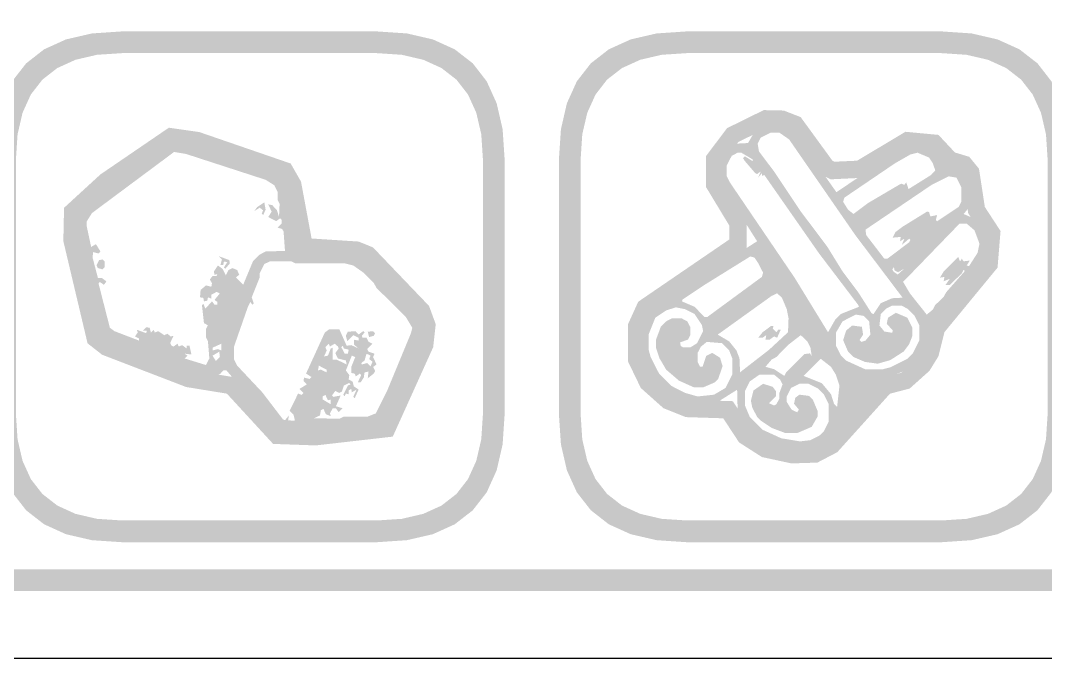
# Model space of a CAD drawing. Header units: millimetres. Extents: x 6 to 297, y 55 to 451.
# Drawn here: x 100.78 to 119.66, y 247.16 to 258.9 of the extents above; entities that cross this region are included whole.
import ezdxf

# ---------------------------------------------------------------- set-up
doc = ezdxf.new("R2010")
doc.units = ezdxf.units.MM
doc.layers.add('CUT', color=1, linetype='Continuous')
doc.layers.add('RASTER', color=7, linetype='Continuous')

msp = doc.modelspace()

# ---------------------------------------------------------------- hatches: boundary and pattern name
at = {"layer": 'RASTER'}
h = msp.add_hatch(color=7, dxfattribs=at)
h.paths.add_polyline_path([(74.2, 263.8), (74.234, 264.316), (74.338, 264.763), (74.509, 265.141), (74.75, 265.45), (75.059, 265.691), (75.438, 265.863), (75.884, 265.966), (76.4, 266), (133.6, 266), (134.116, 265.966), (134.563, 265.863), (134.941, 265.691), (135.25, 265.45), (135.491, 265.141), (135.663, 264.763), (135.766, 264.316), (135.8, 263.8), (135.8, 250.6), (135.766, 250.084), (135.663, 249.638), (135.491, 249.259), (135.25, 248.95), (134.941, 248.709), (134.563, 248.537), (134.116, 248.434), (133.6, 248.4), (76.4, 248.4), (75.884, 248.434), (75.438, 248.537), (75.059, 248.709), (74.75, 248.95), (74.509, 249.259), (74.338, 249.638), (74.234, 250.084), (74.2, 250.6)])
h.paths.add_polyline_path([(74.6, 263.8), (74.6, 250.6), (74.628, 250.178), (74.712, 249.813), (74.853, 249.503), (75.05, 249.25), (75.303, 249.053), (75.613, 248.912), (75.978, 248.828), (76.4, 248.8), (133.6, 248.8), (134.022, 248.828), (134.388, 248.912), (134.697, 249.053), (134.95, 249.25), (135.147, 249.503), (135.288, 249.813), (135.372, 250.178), (135.4, 250.6), (135.4, 263.8), (135.372, 264.222), (135.288, 264.588), (135.147, 264.897), (134.95, 265.15), (134.697, 265.347), (134.388, 265.488), (134.022, 265.572), (133.6, 265.6), (76.4, 265.6), (75.978, 265.572), (75.613, 265.488), (75.303, 265.347), (75.05, 265.15), (74.853, 264.897), (74.712, 264.588), (74.628, 264.222), (74.6, 263.8)], flags=0)
h = msp.add_hatch(color=7, dxfattribs=at)
h.paths.add_polyline_path([(100.3, 256.35), (100.337, 256.901), (100.447, 257.378), (100.63, 257.782), (100.888, 258.112), (101.218, 258.37), (101.622, 258.553), (102.099, 258.663), (102.65, 258.7), (107.35, 258.7), (107.901, 258.663), (108.378, 258.553), (108.782, 258.37), (109.113, 258.113), (109.37, 257.782), (109.553, 257.378), (109.663, 256.901), (109.7, 256.35), (109.7, 251.65), (109.663, 251.099), (109.553, 250.622), (109.37, 250.218), (109.113, 249.887), (108.782, 249.63), (108.378, 249.447), (107.901, 249.337), (107.35, 249.3), (102.65, 249.3), (102.099, 249.337), (101.622, 249.447), (101.218, 249.63), (100.887, 249.888), (100.63, 250.218), (100.447, 250.622), (100.337, 251.099), (100.3, 251.65)])
h.paths.add_polyline_path([(100.7, 256.35), (100.7, 251.65), (100.73, 251.193), (100.822, 250.797), (100.974, 250.462), (101.187, 250.188), (101.462, 249.974), (101.797, 249.822), (102.193, 249.73), (102.65, 249.7), (107.35, 249.7), (107.807, 249.73), (108.203, 249.822), (108.538, 249.974), (108.813, 250.188), (109.026, 250.462), (109.178, 250.797), (109.27, 251.193), (109.3, 251.65), (109.3, 256.35), (109.27, 256.807), (109.178, 257.203), (109.026, 257.538), (108.813, 257.812), (108.538, 258.026), (108.203, 258.178), (107.807, 258.27), (107.35, 258.3), (102.65, 258.3), (102.193, 258.27), (101.797, 258.178), (101.462, 258.026), (101.188, 257.813), (100.974, 257.538), (100.822, 257.203), (100.73, 256.807), (100.7, 256.35)], flags=0)
h = msp.add_hatch(color=7, dxfattribs=at)
h.paths.add_polyline_path([(110.7, 256.35), (110.737, 256.901), (110.847, 257.378), (111.03, 257.782), (111.287, 258.112), (111.618, 258.37), (112.022, 258.553), (112.499, 258.663), (113.05, 258.7), (117.75, 258.7), (118.301, 258.663), (118.778, 258.553), (119.182, 258.37), (119.513, 258.113), (119.77, 257.782), (119.953, 257.378), (120.063, 256.901), (120.1, 256.35), (120.1, 251.65), (120.063, 251.099), (119.953, 250.622), (119.77, 250.218), (119.512, 249.887), (119.182, 249.63), (118.778, 249.447), (118.301, 249.337), (117.75, 249.3), (113.05, 249.3), (112.499, 249.337), (112.022, 249.447), (111.618, 249.63), (111.288, 249.888), (111.03, 250.218), (110.847, 250.622), (110.737, 251.099), (110.7, 251.65)])
h.paths.add_polyline_path([(111.1, 256.35), (111.1, 251.65), (111.13, 251.193), (111.222, 250.797), (111.374, 250.462), (111.587, 250.188), (111.862, 249.974), (112.197, 249.822), (112.593, 249.73), (113.05, 249.7), (117.75, 249.7), (118.207, 249.73), (118.603, 249.822), (118.938, 249.974), (119.213, 250.188), (119.426, 250.462), (119.578, 250.797), (119.67, 251.193), (119.7, 251.65), (119.7, 256.35), (119.67, 256.807), (119.578, 257.203), (119.426, 257.538), (119.213, 257.812), (118.938, 258.026), (118.603, 258.178), (118.207, 258.27), (117.75, 258.3), (113.05, 258.3), (112.593, 258.27), (112.197, 258.178), (111.862, 258.026), (111.587, 257.813), (111.374, 257.538), (111.222, 257.203), (111.13, 256.807), (111.1, 256.35)], flags=0)
h = msp.add_hatch(color=7, dxfattribs=at)
h.paths.add_polyline_path([(114.472, 257.252), (114.841, 257.244), (115.152, 257.123), (115.736, 256.322), (115.775, 256.302), (116.191, 256.321), (117.082, 256.853), (117.69, 256.796), (117.993, 256.472), (118.256, 256.393), (118.436, 256.174), (118.544, 255.469), (118.833, 255.027), (118.778, 254.353), (117.801, 253.167), (117.69, 252.723), (117.524, 252.454), (117.16, 252.128), (116.797, 252.033), (115.826, 250.956), (115.46, 250.765), (114.982, 250.75), (114.439, 250.867), (114.018, 251.136), (113.726, 251.58), (113.035, 251.602), (112.624, 251.767), (112.208, 252.138), (111.971, 252.628), (111.971, 253.309), (112.161, 253.726), (113.839, 254.872), (113.839, 255.125), (113.41, 255.834), (113.41, 256.408), (113.797, 256.92)])
h.paths.add_polyline_path([(114.543, 256.93), (114.006, 256.666), (113.73, 256.301), (113.73, 255.924), (114.159, 255.214), (114.159, 254.703), (112.415, 253.512), (112.291, 253.239), (112.291, 252.702), (112.468, 252.335), (112.795, 252.043), (113.101, 251.92), (113.903, 251.895), (114.248, 251.369), (114.563, 251.168), (115.011, 251.071), (115.377, 251.083), (115.627, 251.213), (116.624, 252.319), (117.004, 252.418), (117.276, 252.662), (117.392, 252.848), (117.508, 253.315), (118.467, 254.479), (118.505, 254.943), (118.238, 255.352), (118.133, 256.039), (118.071, 256.115), (117.819, 256.19), (117.539, 256.489), (117.156, 256.525), (116.286, 256.006), (115.704, 255.978), (115.522, 256.072), (114.948, 256.858), (114.777, 256.925), (114.543, 256.93)], flags=0)
h = msp.add_hatch(color=7, dxfattribs=at)
h.paths.add_polyline_path([(103.516, 256.928), (104.08, 256.847), (105.76, 256.269), (105.95, 255.937), (106.145, 254.889), (107.01, 254.833), (107.275, 254.726), (108.308, 253.648), (108.431, 253.313), (108.384, 252.888), (107.64, 251.243), (106.222, 251.081), (105.436, 251.109), (104.585, 252.034), (103.835, 252.156), (102.287, 252.75), (102.019, 252.96), (101.573, 254.841), (101.586, 255.454), (102.257, 256.069)])
h.paths.add_polyline_path([(103.594, 256.593), (102.456, 255.818), (101.903, 255.311), (101.894, 254.876), (102.305, 253.143), (102.447, 253.031), (103.919, 252.467), (104.746, 252.332), (105.581, 251.424), (106.209, 251.401), (107.423, 251.54), (108.071, 252.973), (108.105, 253.273), (108.03, 253.474), (107.091, 254.455), (106.938, 254.517), (105.876, 254.586), (105.645, 255.825), (105.542, 256.006), (104.005, 256.535), (103.594, 256.593)], flags=0)
h = msp.add_hatch(color=7, dxfattribs=at)
h.paths.add_polyline_path([(114.538, 256.994), (114.762, 257.004), (115.006, 256.88), (115.81, 255.742), (116.861, 256.445), (117.173, 256.602), (117.44, 256.602), (117.618, 256.512), (117.685, 256.445), (117.799, 256.224), (118.01, 256.2), (118.154, 256.11), (118.277, 255.866), (118.277, 255.564), (118.22, 255.42), (118.154, 255.34), (118.388, 255.239), (118.488, 255.139), (118.612, 254.828), (118.579, 254.593), (118.421, 254.315), (117.531, 253.264), (117.507, 253.02), (117.44, 252.819), (117.35, 252.675), (117.116, 252.474), (116.66, 252.293), (116.513, 252.106), (116.326, 251.925), (116.279, 251.838), (116.024, 251.59), (115.977, 251.503), (115.609, 251.135), (115.365, 251.011), (114.896, 251.011), (114.561, 251.111), (114.283, 251.269), (114.149, 251.403), (114.025, 251.614), (113.992, 251.714), (113.982, 252.106), (113.624, 251.881), (113.389, 251.815), (113.122, 251.848), (112.743, 252.005), (112.643, 252.072), (112.375, 252.374), (112.218, 252.718), (112.218, 252.886), (112.184, 252.953), (112.251, 253.321), (112.408, 253.599), (114.35, 254.838), (113.969, 255.44), (113.781, 255.688), (113.657, 255.933), (113.624, 256.167), (113.734, 256.458), (113.815, 256.545), (113.992, 256.636), (114.183, 256.646), (114.317, 256.88)])
h.paths.add_polyline_path([(114.595, 256.836), (114.417, 256.746), (114.36, 256.636), (114.384, 256.492), (114.672, 256.11), (115.154, 255.387), (115.643, 254.737), (115.924, 254.282), (116.212, 253.9), (116.459, 253.512), (116.493, 253.499), (116.627, 253.699), (116.838, 253.79), (117.029, 253.8), (116.158, 254.952), (114.939, 256.713), (114.762, 256.836)], flags=0)
h.paths.add_polyline_path([(113.992, 256.468), (113.882, 256.411), (113.791, 256.234), (113.791, 256.033), (113.848, 255.922), (115.04, 254.168), (115.656, 253.164), (115.79, 253.398), (115.89, 253.499), (116.225, 253.632), (116.212, 253.666), (115.489, 254.617), (114.484, 256.056), (114.437, 256.043), (114.437, 256.09), (114.37, 256.01), (114.417, 256.123), (114.35, 256.076), (114.317, 256.09), (114.116, 256.324), (114.092, 256.368), (114.126, 256.401), (114.27, 256.311), (114.27, 256.344), (114.059, 256.468)], flags=0)
h.paths.add_polyline_path([(117.306, 256.468), (117.173, 256.435), (116.895, 256.277), (115.957, 255.641), (115.934, 255.564), (116.024, 255.42), (116.125, 255.34), (116.392, 255.541), (116.962, 255.876), (117.005, 255.899), (117.062, 255.876), (117.096, 255.922), (117.139, 255.799), (117.551, 256.056), (117.631, 256.143), (117.584, 256.277), (117.517, 256.378)], flags=0)
h.paths.add_polyline_path([(117.876, 256.033), (117.564, 255.876), (116.346, 255.052), (116.359, 254.952), (116.694, 254.516), (116.747, 254.516), (117.149, 254.818), (117.173, 254.861), (117.149, 254.885), (117.015, 254.771), (117.062, 254.885), (116.982, 254.838), (116.995, 254.918), (116.848, 254.905), (116.895, 255.005), (117.029, 255.106), (117.484, 255.387), (117.517, 255.373), (117.541, 255.296), (117.665, 255.32), (117.641, 255.229), (117.665, 255.206), (118.066, 255.474), (118.11, 255.564), (118.11, 255.832), (118.02, 256.01)], flags=0)
h.paths.add_polyline_path([(118.077, 255.162), (117.039, 254.091), (117.163, 253.88), (117.474, 253.489), (117.584, 253.579), (117.631, 253.666), (117.785, 253.813), (117.832, 253.9), (118.177, 254.292), (118.154, 254.315), (118.12, 254.248), (117.899, 254.034), (117.819, 254.034), (117.899, 254.148), (117.785, 254.101), (117.799, 254.182), (117.718, 254.168), (117.785, 254.282), (118.053, 254.55), (118.087, 254.469), (118.12, 254.516), (118.154, 254.469), (118.267, 254.483), (118.21, 254.392), (118.254, 254.382), (118.411, 254.627), (118.445, 254.794), (118.354, 255.039), (118.21, 255.162)], flags=0)
h.paths.add_polyline_path([(114.226, 254.56), (113.379, 254.034), (112.978, 253.766), (112.964, 253.733), (113.199, 253.632), (113.379, 253.445), (113.433, 253.445), (114.437, 254.182), (114.461, 254.259), (114.37, 254.436), (114.303, 254.536)], flags=0)
h.paths.add_polyline_path([(116.871, 254.359), (116.838, 254.325), (116.861, 254.282), (116.938, 254.225), (117.062, 254.336), (116.948, 254.269), (116.881, 254.302)], flags=0)
h.paths.add_polyline_path([(114.719, 253.88), (114.618, 253.833), (113.624, 253.12), (113.835, 252.996), (113.969, 252.829), (114.025, 252.685), (114.036, 252.427), (114.571, 252.842), (114.919, 253.164), (114.929, 253.422), (114.896, 253.589), (114.806, 253.8)], flags=0)
h.paths.add_polyline_path([(116.838, 253.656), (116.727, 253.599), (116.627, 253.499), (116.603, 253.288), (116.694, 253.177), (116.838, 253.154), (116.848, 253.197), (116.737, 253.321), (116.761, 253.432), (116.905, 253.522), (117.116, 253.432), (117.206, 253.254), (117.206, 253.087), (117.149, 252.943), (117.049, 252.809), (116.804, 252.652), (116.57, 252.585), (116.336, 252.618), (116.125, 252.708), (116.024, 252.809), (115.934, 253.02), (115.991, 253.197), (116.101, 253.288), (116.279, 253.264), (116.302, 253.12), (116.235, 253.02), (116.269, 252.986), (116.346, 253.01), (116.436, 253.12), (116.413, 253.365), (116.312, 253.465), (116.168, 253.489), (115.924, 253.365), (115.8, 253.154), (115.8, 252.919), (115.89, 252.742), (115.991, 252.641), (116.336, 252.484), (116.67, 252.484), (116.804, 252.518), (117.116, 252.675), (117.216, 252.775), (117.34, 253.02), (117.34, 253.288), (117.25, 253.465), (117.116, 253.599), (117.005, 253.656)], flags=0)
h.paths.add_polyline_path([(112.854, 253.622), (112.676, 253.566), (112.475, 253.432), (112.351, 253.12), (112.351, 252.852), (112.385, 252.718), (112.542, 252.407), (112.777, 252.173), (113.021, 252.049), (113.255, 251.982), (113.557, 252.015), (113.768, 252.139), (113.892, 252.384), (113.892, 252.685), (113.835, 252.829), (113.701, 252.963), (113.423, 252.986), (113.312, 252.896), (113.255, 252.785), (113.255, 252.618), (113.299, 252.528), (113.346, 252.528), (113.413, 252.729), (113.523, 252.785), (113.667, 252.695), (113.714, 252.541), (113.634, 252.307), (113.567, 252.24), (113.356, 252.149), (113.188, 252.149), (112.911, 252.273), (112.676, 252.474), (112.552, 252.685), (112.485, 252.886), (112.485, 253.02), (112.576, 253.264), (112.676, 253.365), (112.787, 253.422), (112.954, 253.422), (113.065, 253.365), (113.122, 253.254), (113.122, 253.12), (113.078, 253.03), (112.931, 252.976), (112.944, 252.909), (112.988, 252.886), (113.122, 252.886), (113.245, 252.963), (113.356, 253.187), (113.332, 253.298), (113.199, 253.499), (113.021, 253.589)], flags=0)
h.paths.add_polyline_path([(114.605, 253.278), (114.652, 253.278), (114.638, 253.231), (114.705, 253.164), (114.739, 253.211), (114.785, 253.211), (114.719, 253.063), (114.662, 253.087), (114.585, 253.03), (114.504, 253.03), (114.518, 253.11), (114.451, 253.063), (114.37, 253.063), (114.451, 253.164)], flags=0)
h.paths.add_polyline_path([(115.154, 253.11), (114.919, 252.929), (114.705, 252.708), (114.618, 252.662), (114.504, 252.528), (114.662, 252.484), (114.852, 252.36), (114.886, 252.427), (115.221, 252.762), (115.321, 252.775), (115.355, 252.729), (115.331, 252.886), (115.274, 252.996)], flags=0)
h.paths.add_polyline_path([(115.522, 252.675), (115.207, 252.36), (115.542, 252.226), (115.71, 252.025), (115.766, 251.848), (115.823, 251.791), (115.867, 252.183), (115.8, 252.384), (115.71, 252.528)], flags=0)
h.paths.add_polyline_path([(114.394, 252.384), (114.216, 252.26), (114.126, 252.082), (114.126, 251.815), (114.216, 251.604), (114.451, 251.369), (114.796, 251.212), (115.14, 251.155), (115.331, 251.178), (115.509, 251.269), (115.576, 251.336), (115.666, 251.513), (115.666, 251.848), (115.576, 252.025), (115.475, 252.126), (115.298, 252.216), (115.13, 252.216), (114.973, 252.139), (114.896, 251.982), (114.896, 251.881), (114.986, 251.738), (115.087, 251.691), (115.12, 251.738), (115.03, 251.848), (115.053, 251.958), (115.13, 252.015), (115.308, 251.992), (115.375, 251.925), (115.465, 251.714), (115.465, 251.614), (115.355, 251.423), (115.097, 251.312), (114.862, 251.312), (114.618, 251.403), (114.417, 251.537), (114.35, 251.604), (114.26, 251.781), (114.236, 251.905), (114.283, 252.092), (114.461, 252.216), (114.638, 252.159), (114.695, 252.082), (114.695, 251.982), (114.571, 251.858), (114.662, 251.815), (114.705, 251.838), (114.762, 251.948), (114.762, 252.049), (114.819, 252.206), (114.772, 252.293), (114.662, 252.384)], flags=0)
h = msp.add_hatch(color=7, dxfattribs=at)
h.paths.add_polyline_path([(103.624, 256.691), (103.687, 256.702), (104.2, 256.555), (105.409, 256.152), (105.604, 256.053), (105.739, 255.786), (105.911, 254.639), (106.912, 254.613), (107.07, 254.551), (107.363, 254.294), (107.487, 254.125), (108.022, 253.598), (108.132, 253.451), (108.195, 253.33), (108.195, 253.11), (107.473, 251.45), (107.205, 251.388), (106.326, 251.351), (106.252, 251.314), (105.593, 251.314), (105.325, 251.56), (105.274, 251.655), (105.105, 251.816), (105.054, 251.912), (104.577, 252.461), (104.519, 252.461), (104.467, 252.403), (104.273, 252.304), (104.053, 252.341), (102.514, 252.927), (102.32, 253.026), (102.246, 253.099), (102.147, 253.367), (101.927, 254.466), (101.818, 254.833), (101.781, 255.236), (101.88, 255.43), (101.99, 255.54), (103.309, 256.53)])
h.paths.add_polyline_path([(103.613, 256.482), (102.1, 255.357), (102.001, 255.199), (102.001, 255.126), (102.085, 254.734), (102.173, 254.785), (102.257, 254.65), (102.221, 254.613), (102.122, 254.639), (102.111, 254.54), (102.21, 254.162), (102.283, 254.162), (102.367, 254.1), (102.32, 254.037), (102.246, 254.089), (102.221, 254.063), (102.43, 253.246), (102.514, 253.184), (102.965, 253.011), (102.965, 253.048), (102.891, 253.085), (102.943, 253.158), (102.928, 253.209), (103.1, 253.147), (103.111, 253.195), (103.038, 253.195), (103.1, 253.257), (103.163, 253.246), (103.185, 253.158), (103.236, 253.209), (103.258, 253.158), (103.32, 253.184), (103.43, 253.11), (103.492, 253.136), (103.551, 253.085), (103.602, 253.099), (103.54, 252.964), (103.566, 252.916), (103.602, 252.901), (103.676, 252.953), (103.698, 252.901), (103.76, 252.927), (103.844, 252.865), (103.844, 252.916), (103.896, 252.916), (103.932, 252.755), (103.808, 252.769), (103.859, 252.733), (103.808, 252.681), (104.2, 252.56), (104.262, 252.681), (104.236, 253), (104.2, 253.074), (104.2, 253.22), (104.236, 253.293), (104.163, 253.33), (104.126, 253.66), (104.152, 253.686), (104.189, 253.598), (104.31, 253.733), (104.357, 253.671), (104.409, 253.671), (104.409, 253.722), (104.357, 253.759), (104.456, 253.88), (104.394, 253.906), (104.299, 253.854), (104.299, 253.781), (104.236, 253.807), (104.225, 253.744), (104.163, 253.733), (104.152, 253.796), (104.09, 253.807), (104.101, 253.942), (104.2, 254.026), (104.299, 254.001), (104.31, 254.063), (104.273, 254.136), (104.321, 254.199), (104.394, 254.199), (104.409, 254.235), (104.357, 254.221), (104.346, 254.283), (104.42, 254.393), (104.504, 254.331), (104.566, 254.21), (104.614, 254.309), (104.687, 254.345), (104.775, 254.309), (104.812, 254.221), (104.75, 254.173), (104.885, 254.037), (105.068, 254.477), (105.178, 254.587), (105.299, 254.65), (105.655, 254.661), (105.629, 255.016), (105.604, 255.064), (105.519, 255.089), (105.593, 255.163), (105.593, 255.236), (105.567, 255.262), (105.494, 255.21), (105.347, 255.284), (105.409, 255.383), (105.347, 255.518), (105.42, 255.503), (105.508, 255.408), (105.545, 255.284), (105.556, 255.529), (105.519, 255.602), (105.519, 255.749), (105.457, 255.87), (105.299, 255.969), (103.833, 256.445)], flags=0)
h.paths.add_polyline_path([(105.274, 255.555), (105.299, 255.419), (105.252, 255.32), (105.226, 255.346), (105.252, 255.408), (105.189, 255.456), (105.09, 255.394), (105.142, 255.467)], flags=0)
h.paths.add_polyline_path([(104.431, 254.565), (104.629, 254.492), (104.64, 254.43), (104.555, 254.331), (104.53, 254.356), (104.592, 254.455), (104.53, 254.466), (104.519, 254.404), (104.467, 254.404), (104.493, 254.503)], flags=0)
h.paths.add_polyline_path([(102.232, 254.492), (102.294, 254.503), (102.331, 254.466), (102.331, 254.356), (102.294, 254.32), (102.21, 254.345), (102.184, 254.393)], flags=0)
h.paths.add_polyline_path([(105.373, 254.466), (105.274, 254.419), (105.189, 254.246), (105.189, 254.173), (105.043, 253.807), (105.079, 253.697), (105.054, 253.671), (105.017, 253.722), (104.969, 253.623), (104.713, 252.89), (104.713, 252.67), (104.775, 252.549), (105.237, 252.058), (105.618, 251.56), (105.655, 251.545), (105.728, 251.633), (105.713, 251.545), (105.812, 251.534), (105.838, 251.545), (105.812, 251.644), (105.739, 251.717), (105.897, 252.036), (105.959, 252.011), (105.996, 252.047), (105.922, 252.121), (106.058, 252.205), (105.996, 252.267), (106.007, 252.33), (106.106, 252.304), (106.142, 252.341), (106.043, 252.403), (106.388, 253.158), (106.472, 253.22), (106.655, 253.22), (106.791, 252.916), (106.875, 252.927), (107.011, 252.865), (106.923, 252.938), (106.923, 253.026), (107.011, 253.011), (107.011, 253.063), (106.912, 253.11), (106.802, 253), (106.776, 253.099), (106.813, 253.173), (106.949, 253.184), (107.011, 253.121), (107.095, 253.184), (107.121, 253.158), (107.07, 253.099), (107.084, 253.063), (107.157, 253.063), (107.194, 252.989), (107.267, 252.953), (107.168, 252.854), (107.194, 252.806), (107.304, 252.769), (107.278, 252.707), (107.341, 252.571), (107.278, 252.524), (107.315, 252.45), (107.289, 252.403), (107.179, 252.315), (107.194, 252.44), (107.121, 252.425), (107.106, 252.33), (107.048, 252.242), (106.996, 252.242), (107.059, 252.377), (107.033, 252.403), (106.96, 252.352), (106.938, 252.403), (106.875, 252.414), (106.875, 252.524), (106.949, 252.707), (106.886, 252.733), (106.776, 252.461), (106.839, 252.377), (106.828, 252.293), (106.901, 252.256), (106.923, 252.168), (107.011, 252.11), (106.938, 251.948), (106.912, 251.974), (106.974, 252.11), (106.886, 252.058), (106.875, 252.121), (106.828, 252.095), (106.828, 252.022), (106.776, 252.036), (106.754, 251.985), (106.729, 252.011), (106.813, 252.183), (106.864, 252.205), (106.839, 252.231), (106.74, 252.183), (106.703, 252.073), (106.655, 252.047), (106.582, 252.084), (106.52, 252), (106.545, 251.974), (106.681, 252), (106.593, 251.802), (106.718, 251.765), (106.644, 251.692), (106.593, 251.765), (106.534, 251.765), (106.483, 251.67), (106.498, 251.619), (106.41, 251.655), (106.362, 251.754), (106.315, 251.728), (106.3, 251.633), (106.19, 251.582), (106.655, 251.571), (106.729, 251.608), (107.168, 251.608), (107.326, 251.67), (107.535, 252.084), (107.975, 253.147), (108, 253.246), (107.876, 253.451), (107.341, 253.979), (107.289, 254.074), (107.106, 254.257), (106.912, 254.393), (106.765, 254.43), (105.849, 254.43), (105.776, 254.466)], flags=0)
h.paths.add_polyline_path([(107.179, 253.173), (107.278, 253.184), (107.315, 253.147), (107.289, 253.099), (107.205, 253.074)], flags=0)
h.paths.add_polyline_path([(104.482, 252.953), (104.321, 252.879), (104.321, 252.828), (104.42, 252.854), (104.482, 252.828)], flags=0)
h.paths.add_polyline_path([(106.461, 252.953), (106.399, 252.89), (106.424, 252.828), (106.373, 252.718), (106.446, 252.733), (106.498, 252.865), (106.534, 252.879), (106.534, 252.659), (106.608, 252.659), (106.791, 252.571), (106.776, 252.645), (106.63, 252.681), (106.582, 252.78), (106.644, 252.865), (106.63, 252.901), (106.571, 252.953), (106.483, 252.901)], flags=0)
h.paths.add_polyline_path([(106.718, 252.916), (106.692, 252.89), (106.754, 252.769), (106.813, 252.769), (106.828, 252.843), (106.74, 252.865)], flags=0)
h.paths.add_polyline_path([(104.445, 252.806), (104.321, 252.733), (104.383, 252.634), (104.456, 252.707)], flags=0)
h.paths.add_polyline_path([(107.157, 252.769), (107.121, 252.645), (107.059, 252.597), (107.07, 252.571), (107.168, 252.597), (107.231, 252.535), (107.267, 252.623), (107.205, 252.67), (107.231, 252.733)], flags=0)
h.paths.add_polyline_path([(106.278, 252.549), (106.263, 252.461), (106.315, 252.476), (106.424, 252.425), (106.424, 252.476)], flags=0)
h.paths.add_polyline_path([(106.399, 252.011), (106.351, 251.985), (106.351, 251.926), (106.498, 251.838), (106.498, 251.926), (106.446, 251.912)], flags=0)

# ---------------------------------------------------------------- linework, layer by layer
at = {"layer": 'CUT'}
msp.add_lwpolyline([(134.001, 247.16), (75.999, 247.16)], dxfattribs=at)

doc.saveas('drawing.dxf')
